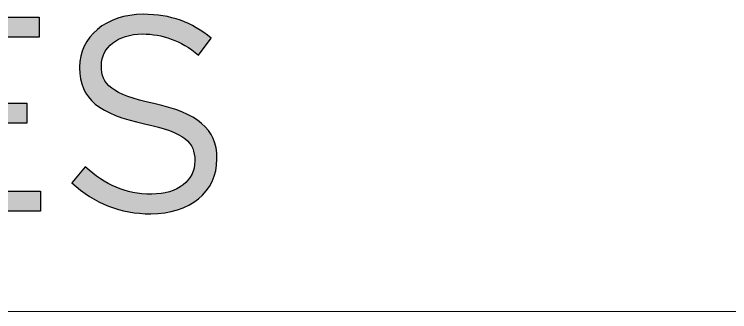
# Model space of a CAD drawing. Header units: inches. Extents: x 2203 to 3044, y -1 to 593.
# Drawn here: x 2928.7 to 2943.24, y 82.14 to 88.17 of the extents above; entities that cross this region are included whole.
import ezdxf

# ---------------------------------------------------------------- set-up
doc = ezdxf.new("R2010")
doc.units = ezdxf.units.IN
doc.header["$MEASUREMENT"] = 0
doc.layers.add('BG 0 -1', color=7, linetype='Continuous')
doc.layers.add('BG F-ANNO-LOGO', color=7, linetype='Continuous')

msp = doc.modelspace()

# ---------------------------------------------------------------- hatches: boundary and pattern name
at = {"layer": 'BG F-ANNO-LOGO', "linetype": 'ByBlock'}
msp.add_hatch(color=154, dxfattribs=at).paths.add_polyline_path([(2926.368, 88.114), (2929.21, 88.114), (2929.21, 87.71), (2926.812, 87.71), (2926.812, 86.368), (2928.958, 86.368), (2928.958, 85.963), (2926.812, 85.963), (2926.812, 84.587), (2929.238, 84.587), (2929.238, 84.183), (2926.368, 84.183)])
h = msp.add_hatch(color=154, dxfattribs=at)
edge = h.paths.add_edge_path()
edge.add_spline(control_points=[(2929.872, 84.756), (2929.872, 84.756), (2930.147, 85.081), (2930.147, 85.081), (2930.557, 84.711), (2930.95, 84.525), (2931.495, 84.525), (2932.023, 84.525), (2932.371, 84.806), (2932.371, 85.194), (2932.371, 85.194), (2932.371, 85.205), (2932.371, 85.205), (2932.371, 85.57), (2932.175, 85.778), (2931.349, 85.952), (2930.445, 86.149), (2930.029, 86.441), (2930.029, 87.087), (2930.029, 87.087), (2930.029, 87.098), (2930.029, 87.098), (2930.029, 87.716), (2930.574, 88.171), (2931.321, 88.171), (2931.894, 88.171), (2932.304, 88.008), (2932.703, 87.688), (2932.703, 87.688), (2932.445, 87.345), (2932.445, 87.345), (2932.08, 87.643), (2931.714, 87.772), (2931.31, 87.772), (2930.799, 87.772), (2930.473, 87.491), (2930.473, 87.137), (2930.473, 87.137), (2930.473, 87.126), (2930.473, 87.126), (2930.473, 86.755), (2930.675, 86.547), (2931.54, 86.362), (2932.416, 86.171), (2932.821, 85.851), (2932.821, 85.25), (2932.821, 85.25), (2932.821, 85.239), (2932.821, 85.239), (2932.821, 84.565), (2932.259, 84.126), (2931.479, 84.126), (2930.855, 84.126), (2930.344, 84.334), (2929.872, 84.756)], knot_values=[0, 0, 0, 0, 1, 1, 1, 2, 2, 2, 3, 3, 3, 4, 4, 4, 5, 5, 5, 6, 6, 6, 7, 7, 7, 8, 8, 8, 9, 9, 9, 10, 10, 10, 11, 11, 11, 12, 12, 12, 13, 13, 13, 14, 14, 14, 15, 15, 15, 16, 16, 16, 17, 17, 17, 18, 18, 18, 18], degree=3, periodic=0)

# ---------------------------------------------------------------- linework, layer by layer
at = {"layer": 'BG 0 -1', "color": 7, "linetype": 'Continuous', "lineweight": 9}
msp.add_line((2869.249, 82.142), (3018.516, 82.142), dxfattribs=at)
at = {"layer": 'BG F-ANNO-LOGO', "color": 154, "linetype": 'Continuous', "lineweight": 25}
msp.add_lwpolyline([(2926.368, 88.114), (2929.21, 88.114), (2929.21, 87.71), (2926.812, 87.71), (2926.812, 86.368), (2928.958, 86.368), (2928.958, 85.963), (2926.812, 85.963), (2926.812, 84.587), (2929.238, 84.587), (2929.238, 84.183), (2926.368, 84.183)], close=True, dxfattribs=at)
at = {"layer": 'BG F-ANNO-LOGO', "color": 7, "linetype": 'Continuous', "lineweight": 0}
msp.add_lwpolyline([(2926.368, 88.114), (2929.21, 88.114), (2929.21, 87.71), (2926.812, 87.71), (2926.812, 86.368), (2928.958, 86.368), (2928.958, 85.963), (2926.812, 85.963), (2926.812, 84.587), (2929.238, 84.587), (2929.238, 84.183), (2926.368, 84.183)], close=True, dxfattribs=at)
at = {"layer": 'BG F-ANNO-LOGO', "color": 154, "linetype": 'Continuous', "lineweight": 25}
msp.add_open_spline([(2929.872, 84.756), (2929.872, 84.756), (2930.147, 85.081), (2930.147, 85.081), (2930.557, 84.711), (2930.95, 84.525), (2931.495, 84.525), (2932.023, 84.525), (2932.371, 84.806), (2932.371, 85.194), (2932.371, 85.194), (2932.371, 85.205), (2932.371, 85.205), (2932.371, 85.57), (2932.175, 85.778), (2931.349, 85.952), (2930.445, 86.149), (2930.029, 86.441), (2930.029, 87.087), (2930.029, 87.087), (2930.029, 87.098), (2930.029, 87.098), (2930.029, 87.716), (2930.574, 88.171), (2931.321, 88.171), (2931.894, 88.171), (2932.304, 88.008), (2932.703, 87.688), (2932.703, 87.688), (2932.445, 87.345), (2932.445, 87.345), (2932.08, 87.643), (2931.714, 87.772), (2931.31, 87.772), (2930.799, 87.772), (2930.473, 87.491), (2930.473, 87.137), (2930.473, 87.137), (2930.473, 87.126), (2930.473, 87.126), (2930.473, 86.755), (2930.675, 86.547), (2931.54, 86.362), (2932.416, 86.171), (2932.821, 85.851), (2932.821, 85.25), (2932.821, 85.25), (2932.821, 85.239), (2932.821, 85.239), (2932.821, 84.565), (2932.259, 84.126), (2931.479, 84.126), (2930.855, 84.126), (2930.344, 84.334), (2929.872, 84.756)], degree=3, knots=[0, 0, 0, 0, 1, 1, 1, 2, 2, 2, 3, 3, 3, 4, 4, 4, 5, 5, 5, 6, 6, 6, 7, 7, 7, 8, 8, 8, 9, 9, 9, 10, 10, 10, 11, 11, 11, 12, 12, 12, 13, 13, 13, 14, 14, 14, 15, 15, 15, 16, 16, 16, 17, 17, 17, 18, 18, 18, 18], dxfattribs=at)
at = {"layer": 'BG F-ANNO-LOGO', "color": 7, "linetype": 'Continuous', "lineweight": 0}
msp.add_open_spline([(2929.872, 84.756), (2929.872, 84.756), (2930.147, 85.081), (2930.147, 85.081), (2930.557, 84.711), (2930.95, 84.525), (2931.495, 84.525), (2932.023, 84.525), (2932.371, 84.806), (2932.371, 85.194), (2932.371, 85.194), (2932.371, 85.205), (2932.371, 85.205), (2932.371, 85.57), (2932.175, 85.778), (2931.349, 85.952), (2930.445, 86.149), (2930.029, 86.441), (2930.029, 87.087), (2930.029, 87.087), (2930.029, 87.098), (2930.029, 87.098), (2930.029, 87.716), (2930.574, 88.171), (2931.321, 88.171), (2931.894, 88.171), (2932.304, 88.008), (2932.703, 87.688), (2932.703, 87.688), (2932.445, 87.345), (2932.445, 87.345), (2932.08, 87.643), (2931.714, 87.772), (2931.31, 87.772), (2930.799, 87.772), (2930.473, 87.491), (2930.473, 87.137), (2930.473, 87.137), (2930.473, 87.126), (2930.473, 87.126), (2930.473, 86.755), (2930.675, 86.547), (2931.54, 86.362), (2932.416, 86.171), (2932.821, 85.851), (2932.821, 85.25), (2932.821, 85.25), (2932.821, 85.239), (2932.821, 85.239), (2932.821, 84.565), (2932.259, 84.126), (2931.479, 84.126), (2930.855, 84.126), (2930.344, 84.334), (2929.872, 84.756)], degree=3, knots=[0, 0, 0, 0, 1, 1, 1, 2, 2, 2, 3, 3, 3, 4, 4, 4, 5, 5, 5, 6, 6, 6, 7, 7, 7, 8, 8, 8, 9, 9, 9, 10, 10, 10, 11, 11, 11, 12, 12, 12, 13, 13, 13, 14, 14, 14, 15, 15, 15, 16, 16, 16, 17, 17, 17, 18, 18, 18, 18], dxfattribs=at)

doc.saveas('drawing.dxf')
